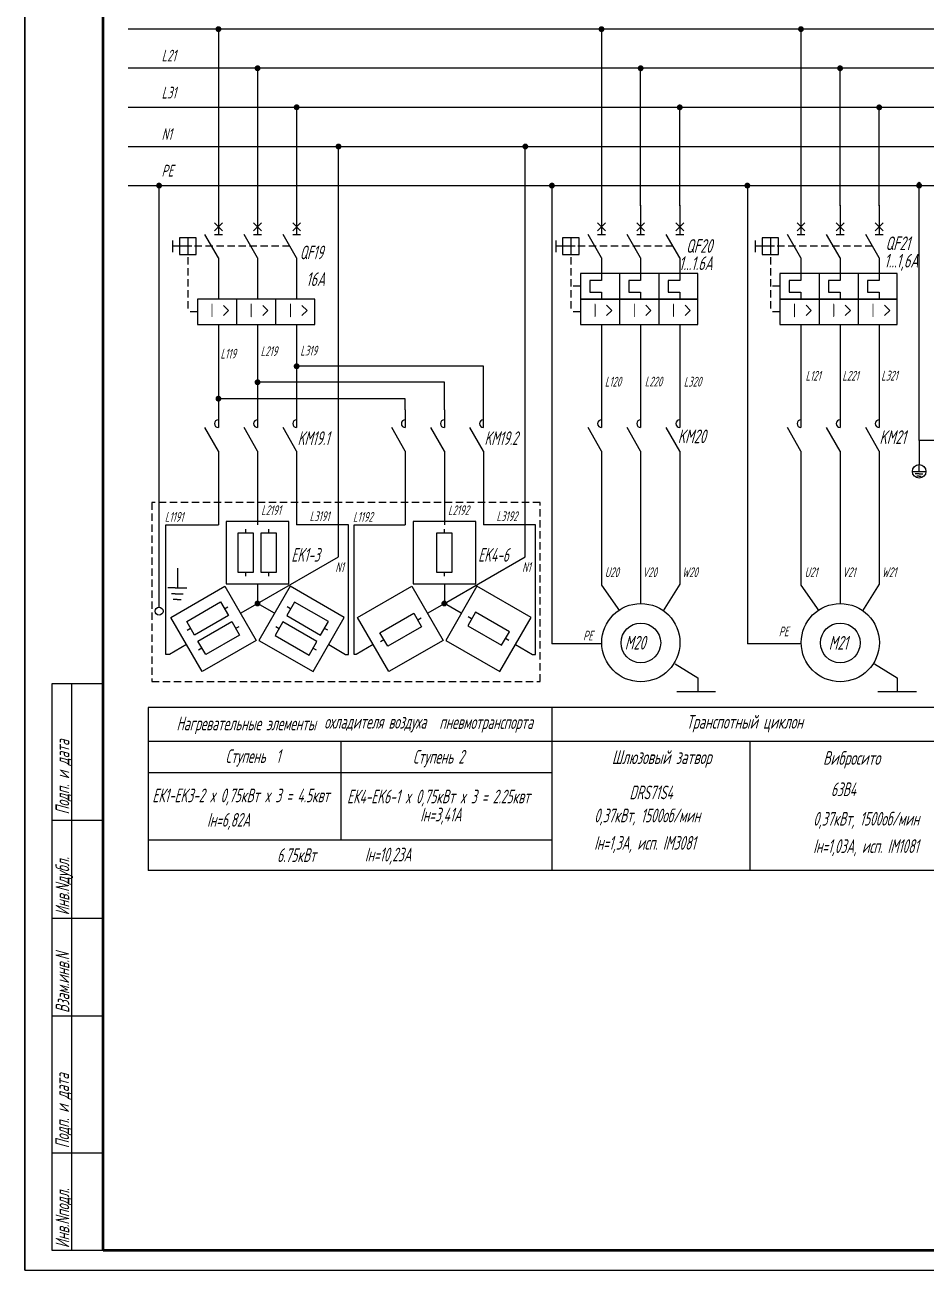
# Model space of a CAD drawing. Header units: millimetres. Extents: x 294 to 6216, y -3442 to 2720.
# Drawn here: x 308.2 to 538.6, y 215.3 to 533.6 of the extents above; entities that cross this region are included whole.
import ezdxf

# ---------------------------------------------------------------- set-up
doc = ezdxf.new("R2010")
doc.units = ezdxf.units.MM
doc.header["$LTSCALE"] = 15
doc.linetypes.add('HIDDEN2', pattern=[0.1875, 0.125, -0.0625])
doc.linetypes.add('K5LT_BASIC', pattern=[0])
doc.layers.add('0.35 TEXT', color=7, linetype='Continuous', lineweight=35)
doc.layers.add('LWT 0.6', color=7, linetype='Continuous', lineweight=50)
doc.layers.add('ШТРИХОВАЯ 2', color=7, linetype='HIDDEN2')
doc.styles.add('33', font='gost.shx', dxfattribs={"width": 0.75, "oblique": 15, "height": 2.5})
doc.styles.add('34', font='gost.shx', dxfattribs={"width": 0.75, "oblique": 15, "height": 3.5})

# ---------------------------------------------------------------- blocks, each defined once
blk = doc.blocks.new('Контактор 3 ф')
at = {"linetype": 'K5LT_BASIC'}
for p, q in [((0, 0), (0, -4.5)), ((10, 0), (10, -4.5)), ((20, 0), (20, -4.5)), ((0, -10.5), (-3.46, -4.5)), ((10, -10.5), (6.54, -4.5)), ((20, -10.5), (16.54, -4.5)), ((0, -10.5), (0, -15)), ((10, -10.5), (10, -15)), ((20, -10.5), (20, -15))]:
    blk.add_line(p, q, dxfattribs=at)
for centre in [(0, -3.5), (10, -3.5), (20, -3.5)]:
    blk.add_arc(centre, 1, 90, 270, dxfattribs=at)
blk = doc.blocks.new('QF+KK')
for p, q in [((0, 0), (0, -7.5)), ((10, 0), (10, -7.5)), ((20, 0), (20, -7.5)), ((-1, -6.54), (1, -4.54)), ((-1, -4.54), (1, -6.54)), ((9, -6.54), (11, -4.54)), ((9, -4.54), (11, -6.54)), ((19, -6.54), (21, -4.54)), ((19, -4.54), (21, -6.54)), ((-11.63, -11.98), (-11.63, -9.02)), ((-7.83, -8.38), (-7.83, -12.62)), ((0, -13.5), (-3.46, -7.5)), ((-1, -7.5), (1, -7.5)), ((10, -13.5), (6.54, -7.5)), ((9, -7.5), (11, -7.5)), ((20, -13.5), (16.54, -7.5)), ((19, -7.5), (21, -7.5)), ((-9.6, -10.5), (-11.63, -10.5)), ((-6.78, -10.5), (-9.95, -10.5)), ((0, -13.5), (0, -18)), ((10, -13.5), (10, -18)), ((20, -13.5), (20, -18)), ((0, -18), (0, -19.25)), ((4.62, -17.5), (4.62, -24)), ((10, -18), (10, -19.25)), ((14.62, -17.5), (14.62, -24)), ((20, -18), (20, -19.25)), ((0, -19.25), (-3, -19.25)), ((-3, -19.25), (-3, -22.25)), ((-3, -22.25), (0, -22.25)), ((0, -22.25), (0, -24)), ((10, -19.25), (7, -19.25)), ((7, -19.25), (7, -22.25)), ((7, -22.25), (10, -22.25)), ((10, -22.25), (10, -24)), ((20, -19.25), (17, -19.25)), ((17, -19.25), (17, -22.25)), ((17, -22.25), (20, -22.25)), ((20, -22.25), (20, -24)), ((4.62, -24), (4.62, -30.5)), ((14.62, -24), (14.62, -30.5)), ((1.29, -25.61), (2.6, -26.93)), ((2.6, -26.93), (1.29, -28.24)), ((11.31, -25.61), (12.63, -26.93)), ((12.63, -26.93), (11.31, -28.24)), ((21.37, -25.61), (22.68, -26.93)), ((22.68, -26.93), (21.37, -28.24)), ((0, -30.5), (0, -38)), ((10, -30.5), (10, -38)), ((20, -30.5), (20, -38))]:
    blk.add_line(p, q)
for points in [[(-9.95, -12.62), (-5.71, -12.62), (-5.71, -8.38), (-9.95, -8.38)], [(-5.38, -24), (24.62, -24), (24.62, -17.5), (-5.38, -17.5)], [(-5.38, -30.5), (24.62, -30.5), (24.62, -24), (-5.38, -24)]]:
    blk.add_lwpolyline(points, close=True)
at = {"layer": 'ШТРИХОВАЯ 2'}
for p, q in [((18.27, -10.5), (-7.83, -10.5)), ((-7.83, -10.5), (-7.83, -27.25)), ((-5.38, -20.75), (-7.83, -20.75)), ((-5.38, -27.25), (-7.83, -27.25))]:
    blk.add_line(p, q, dxfattribs=at)
at = {"layer": '0.35 TEXT', "style": '34', "width": 0.75}
for p in [(-2, -28.65), (8.03, -28.65), (18.08, -28.65)]:
    blk.add_text('I ', height=3.5, dxfattribs=at).set_placement(p)
blk = doc.blocks.new('UZIEMIENIE')
for p, q in [((0, 0), (4.85, 0)), ((2.43, 0), (2.43, 2.43)), ((2.43, -0.92), (1.05, -0.92)), ((2.43, -1.78), (1.64, -1.78)), ((2.43, -0.92), (3.8, -0.92)), ((2.43, -1.78), (3.21, -1.78))]:
    blk.add_line(p, q)
blk.add_circle((2.43, 0), 2.43)

msp = doc.modelspace()

# ---------------------------------------------------------------- linework, layer by layer
for p, q in [((308.213, 512.294, -0.02), (308.213, 809.294, -0.02)), ((308.213, 809.294, -0.02), (308.213, 215.294, -0.02)), ((308.213, 512.294, -0.02), (308.213, 809.294, -0.02)), ((308.213, 809.294, -0.02), (308.213, 215.294, -0.02)), ((1437.65, 532.549, -0.02), (334.576, 532.549, -0.02)), ((357.696, 532.549, -0.02), (357.696, 480.049, -0.02)), ((1547.638, 532.549, -0.02), (394.377, 532.549, -0.02)), ((506.648, 532.27, -0.02), (506.648, 487.549, -0.02)), ((1437.65, 522.549, -0.02), (334.576, 522.549, -0.02)), ((367.696, 522.549, -0.02), (367.696, 480.049, -0.02)), ((1547.638, 522.549, -0.02), (394.377, 522.549, -0.02)), ((516.648, 487.353, -0.02), (516.648, 522.353, -0.02)), ((1437.65, 512.549, -0.02), (334.576, 512.549, -0.02)), ((377.696, 512.549, -0.02), (377.696, 480.049, -0.02)), ((1547.638, 512.549, -0.02), (394.377, 512.549, -0.02)), ((308.213, 215.294, -0.02), (308.213, 512.294, -0.02)), ((526.648, 487.353, -0.02), (526.648, 512.353, -0.02)), ((334.576, 502.549, -0.02), (1437.65, 502.549, -0.02)), ((388.393, 397.664, -0.02), (388.393, 502.729, -0.02)), ((394.377, 502.549, -0.02), (1547.638, 502.549, -0.02)), ((436.165, 397.664, -0.02), (436.165, 502.729, -0.02)), ((334.576, 492.549, -0.02), (1435.401, 492.549, -0.02)), ((342.524, 384.751, -0.02), (342.524, 492.729, -0.02)), ((405.206, 492.549, -0.02), (1547.638, 492.549, -0.02)), ((536.851, 427.353, -0.02), (536.851, 492.924, -0.02)), ((356.696, 481.008, -0.02), (358.696, 483.008, -0.02)), ((356.696, 483.008, -0.02), (358.696, 481.008, -0.02)), ((366.696, 481.008, -0.02), (368.696, 483.008, -0.02)), ((366.696, 483.008, -0.02), (368.696, 481.008, -0.02)), ((376.696, 481.008, -0.02), (378.696, 483.008, -0.02)), ((376.696, 483.008, -0.02), (378.696, 481.008, -0.02)), ((346.062, 475.567, -0.02), (346.062, 478.531, -0.02)), ((349.866, 479.168, -0.02), (349.866, 474.93, -0.02)), ((357.696, 474.049, -0.02), (354.236, 480.049, -0.02)), ((356.696, 480.049, -0.02), (358.696, 480.049, -0.02)), ((367.696, 474.049, -0.02), (364.236, 480.049, -0.02)), ((366.696, 480.049, -0.02), (368.696, 480.049, -0.02)), ((377.696, 474.049, -0.02), (374.236, 480.049, -0.02)), ((376.696, 480.049, -0.02), (378.696, 480.049, -0.02)), ((348.1, 477.049, -0.02), (346.062, 477.049, -0.02)), ((350.921, 477.049, -0.02), (347.747, 477.049, -0.02)), ((357.696, 474.049, -0.02), (357.696, 463.549, -0.02)), ((367.696, 474.049, -0.02), (367.696, 463.549, -0.02)), ((377.696, 474.049, -0.02), (377.696, 463.549, -0.02)), ((358.983, 461.937, -0.02), (360.298, 460.623, -0.02)), ((362.319, 463.549, -0.02), (362.319, 457.049, -0.02)), ((369.008, 461.937, -0.02), (370.322, 460.623, -0.02)), ((372.319, 463.549, -0.02), (372.319, 457.049, -0.02)), ((379.061, 461.937, -0.02), (380.376, 460.623, -0.02)), ((360.298, 460.623, -0.02), (358.983, 459.309, -0.02)), ((370.322, 460.623, -0.02), (369.008, 459.309, -0.02)), ((380.376, 460.623, -0.02), (379.061, 459.309, -0.02)), ((357.696, 457.049, -0.02), (357.696, 434.645, -0.02)), ((367.696, 457.049, -0.02), (367.696, 434.647, -0.02)), ((377.696, 457.049, -0.02), (377.696, 430.689, -0.02)), ((455.653, 449.549, -0.02), (455.653, 435.189, -0.02)), ((465.653, 449.549, -0.02), (465.653, 435.189, -0.02)), ((475.653, 449.549, -0.02), (475.653, 435.189, -0.02)), ((506.648, 449.549, -0.02), (506.648, 435.189, -0.02)), ((516.648, 449.549, -0.02), (516.648, 435.189, -0.02)), ((526.648, 449.549, -0.02), (526.648, 435.189, -0.02)), ((425.467, 446.355, -0.02), (377.696, 446.355, -0.02)), ((425.467, 430.689, -0.02), (425.467, 446.355, -0.02)), ((415.467, 442.273, -0.02), (367.696, 442.273, -0.02)), ((415.467, 435.189, -0.02), (415.467, 442.273, -0.02)), ((405.467, 438.074, -0.02), (357.696, 438.074, -0.02)), ((405.467, 435.189, -0.02), (405.467, 438.074, -0.02)), ((543.097, 427.353, -0.02), (536.851, 427.353, -0.02)), ((475.653, 420.225, -0.02), (475.653, 413.689, -0.02)), ((526.648, 420.225, -0.02), (526.648, 390.693, -0.02)), ((455.653, 420.189, -0.02), (455.653, 413.689, -0.02)), ((465.653, 420.195, -0.02), (465.653, 413.689, -0.02)), ((506.648, 420.189, -0.02), (506.648, 390.423, -0.02)), ((516.648, 420.195, -0.02), (516.648, 385.522, -0.02)), ((455.653, 413.689, -0.02), (455.653, 390.423, -0.02)), ((465.653, 413.689, -0.02), (465.653, 385.522, -0.02)), ((475.653, 413.689, -0.02), (475.653, 390.693, -0.02)), ((344.265, 372.715, -0.02), (344.265, 405.808, -0.02)), ((344.265, 405.808, -0.02), (357.696, 405.808, -0.02)), ((375.696, 406.715, -0.02), (359.696, 406.715, -0.02)), ((359.696, 406.715, -0.02), (359.696, 390.715, -0.02)), ((364.67, 403.715, -0.02), (364.67, 404.715, -0.02)), ((367.696, 406.715, -0.02), (367.696, 405.808, -0.02)), ((370.555, 403.715, -0.02), (370.555, 404.715, -0.02)), ((375.696, 390.715, -0.02), (375.696, 406.715, -0.02)), ((390.94, 405.808, -0.02), (377.696, 405.808, -0.02)), ((390.94, 372.715, -0.02), (390.94, 405.808, -0.02)), ((392.386, 372.715, -0.02), (392.386, 405.808, -0.02)), ((392.386, 405.808, -0.02), (405.467, 405.808, -0.02)), ((423.467, 406.715, -0.02), (407.467, 406.715, -0.02)), ((407.467, 406.715, -0.02), (407.467, 390.715, -0.02)), ((415.467, 406.715, -0.02), (415.467, 405.808, -0.02)), ((415.467, 403.715, -0.02), (415.467, 404.715, -0.02)), ((423.467, 390.715, -0.02), (423.467, 406.715, -0.02)), ((438.779, 405.808, -0.02), (425.467, 405.808, -0.02)), ((438.779, 372.715, -0.02), (438.779, 405.808, -0.02)), ((366.67, 403.715, -0.02), (362.67, 403.715, -0.02)), ((362.67, 403.715, -0.02), (362.67, 393.715, -0.02)), ((366.67, 393.715, -0.02), (366.67, 403.715, -0.02)), ((372.555, 403.715, -0.02), (368.555, 403.715, -0.02)), ((368.555, 403.715, -0.02), (368.555, 393.715, -0.02)), ((372.555, 393.715, -0.02), (372.555, 403.715, -0.02)), ((417.467, 403.715, -0.02), (413.467, 403.715, -0.02)), ((413.467, 403.715, -0.02), (413.467, 393.715, -0.02)), ((417.467, 393.715, -0.02), (417.467, 403.715, -0.02)), ((367.696, 385.715, -0.02), (388.393, 397.664, -0.02)), ((415.467, 385.715, -0.02), (436.165, 397.664, -0.02)), ((347.203, 394.714, -0.02), (347.203, 389.714, -0.02)), ((362.67, 393.715, -0.02), (366.67, 393.715, -0.02)), ((364.67, 392.715, -0.02), (364.67, 393.715, -0.02)), ((368.555, 393.715, -0.02), (372.555, 393.715, -0.02)), ((370.555, 392.715, -0.02), (370.555, 393.715, -0.02)), ((413.467, 393.715, -0.02), (417.467, 393.715, -0.02)), ((415.467, 392.715, -0.02), (415.467, 393.715, -0.02)), ((346.65, 389.714, -0.02), (344.736, 389.714, -0.02)), ((345.509, 382.143, -0.02), (359.366, 390.143, -0.02)), ((346.65, 389.714, -0.02), (349.65, 389.714, -0.02)), ((359.366, 390.143, -0.02), (367.366, 376.287, -0.02)), ((359.696, 390.715, -0.02), (375.696, 390.715, -0.02)), ((367.696, 390.715, -0.02), (367.696, 385.715, -0.02)), ((376.026, 390.143, -0.02), (368.026, 376.287, -0.02)), ((389.882, 382.143, -0.02), (376.026, 390.143, -0.02)), ((393.281, 382.143, -0.02), (407.137, 390.143, -0.02)), ((407.137, 390.143, -0.02), (415.137, 376.287, -0.02)), ((407.467, 390.715, -0.02), (423.467, 390.715, -0.02)), ((415.467, 390.715, -0.02), (415.467, 385.715, -0.02)), ((423.797, 390.143, -0.02), (415.797, 376.287, -0.02)), ((437.654, 382.143, -0.02), (423.797, 390.143, -0.02)), ((455.653, 390.423, -0.02), (460.235, 383.811, -0.02)), ((475.653, 390.693, -0.02), (471.401, 383.824, -0.02)), ((506.648, 390.423, -0.02), (511.23, 383.811, -0.02)), ((526.648, 390.693, -0.02), (522.397, 383.824, -0.02)), ((346.65, 388.214, -0.02), (345.736, 388.214, -0.02)), ((347.15, 386.714, -0.02), (346.15, 386.714, -0.02)), ((346.65, 388.214, -0.02), (348.65, 388.214, -0.02)), ((347.15, 386.714, -0.02), (348.15, 386.714, -0.02)), ((349.575, 381.101, -0.02), (358.235, 386.101, -0.02)), ((358.235, 386.101, -0.02), (360.235, 382.637, -0.02)), ((363.366, 383.215, -0.02), (367.696, 385.715, -0.02)), ((372.026, 383.215, -0.02), (367.696, 385.715, -0.02)), ((377.151, 386.091, -0.02), (375.151, 382.627, -0.02)), ((385.811, 381.091, -0.02), (377.151, 386.091, -0.02)), ((411.137, 383.215, -0.02), (415.467, 385.715, -0.02)), ((419.797, 383.215, -0.02), (415.467, 385.715, -0.02)), ((353.509, 368.287, -0.02), (345.509, 382.143, -0.02)), ((360.235, 382.637, -0.02), (351.575, 377.637, -0.02)), ((359.235, 384.369, -0.02), (360.101, 384.869, -0.02)), ((375.151, 382.627, -0.02), (383.811, 377.627, -0.02)), ((376.151, 384.359, -0.02), (375.285, 384.859, -0.02)), ((381.882, 368.287, -0.02), (389.882, 382.143, -0.02)), ((401.281, 368.287, -0.02), (393.281, 382.143, -0.02)), ((398.999, 378.239, -0.02), (407.659, 383.239, -0.02)), ((407.659, 383.239, -0.02), (409.659, 379.774, -0.02)), ((408.659, 381.507, -0.02), (409.525, 382.007, -0.02)), ((423.427, 383.501, -0.02), (421.427, 380.037, -0.02)), ((422.427, 381.769, -0.02), (421.561, 382.269, -0.02)), ((432.087, 378.501, -0.02), (423.427, 383.501, -0.02)), ((429.654, 368.287, -0.02), (437.654, 382.143, -0.02)), ((351.575, 377.637, -0.02), (349.575, 381.101, -0.02)), ((349.709, 378.869, -0.02), (350.575, 379.369, -0.02)), ((352.461, 376.103, -0.02), (361.121, 381.103, -0.02)), ((361.121, 381.103, -0.02), (363.121, 377.639, -0.02)), ((362.121, 379.371, -0.02), (362.987, 379.871, -0.02)), ((374.203, 380.984, -0.02), (372.203, 377.52, -0.02)), ((373.203, 379.252, -0.02), (372.337, 379.752, -0.02)), ((382.863, 375.984, -0.02), (374.203, 380.984, -0.02)), ((383.811, 377.627, -0.02), (385.811, 381.091, -0.02)), ((385.677, 378.859, -0.02), (384.811, 379.359, -0.02)), ((409.659, 379.774, -0.02), (400.999, 374.774, -0.02)), ((421.427, 380.037, -0.02), (430.087, 375.037, -0.02)), ((354.461, 372.639, -0.02), (352.461, 376.103, -0.02)), ((367.366, 376.287, -0.02), (353.509, 368.287, -0.02)), ((363.121, 377.639, -0.02), (354.461, 372.639, -0.02)), ((368.026, 376.287, -0.02), (381.882, 368.287, -0.02)), ((372.203, 377.52, -0.02), (380.863, 372.52, -0.02)), ((380.863, 372.52, -0.02), (382.863, 375.984, -0.02)), ((400.999, 374.774, -0.02), (398.999, 378.239, -0.02)), ((399.133, 376.007, -0.02), (399.999, 376.507, -0.02)), ((415.137, 376.287, -0.02), (401.281, 368.287, -0.02)), ((415.797, 376.287, -0.02), (429.654, 368.287, -0.02)), ((430.087, 375.037, -0.02), (432.087, 378.501, -0.02)), ((431.953, 376.269, -0.02), (431.087, 376.769, -0.02)), ((345.179, 372.715, -0.02), (344.265, 372.715, -0.02)), ((349.509, 375.215, -0.02), (345.179, 372.715, -0.02)), ((352.595, 373.871, -0.02), (353.461, 374.371, -0.02)), ((382.729, 373.752, -0.02), (381.863, 374.252, -0.02)), ((385.882, 375.215, -0.02), (390.213, 372.715, -0.02)), ((390.213, 372.715, -0.02), (390.94, 372.715, -0.02)), ((392.951, 372.715, -0.02), (392.386, 372.715, -0.02)), ((397.281, 375.215, -0.02), (392.951, 372.715, -0.02)), ((433.654, 375.215, -0.02), (437.984, 372.715, -0.02)), ((437.984, 372.715, -0.02), (438.779, 372.715, -0.02)), ((315.213, 220.294, -0.02), (315.213, 365.294, -0.02)), ((315.213, 365.294, -0.02), (328.213, 365.294, -0.02)), ((320.213, 220.294, -0.02), (320.213, 365.294, -0.02)), ((1225.92, 359.112, -0.02), (339.705, 359.112, -0.02)), ((339.705, 359.112, -0.02), (339.705, 317.449, -0.02)), ((442.911, 359.112, -0.02), (442.911, 317.449, -0.02)), ((339.705, 350.485, -0.02), (545.274, 350.485, -0.02)), ((388.97, 350.485, -0.02), (388.97, 325.278, -0.02)), ((493.558, 350.485, -0.02), (493.558, 317.449, -0.02)), ((339.705, 342.52, -0.02), (442.911, 342.52, -0.02)), ((315.213, 330.294, -0.02), (328.213, 330.294, -0.02)), ((339.705, 325.278, -0.02), (442.911, 325.278, -0.02)), ((1225.92, 317.449, -0.02), (339.705, 317.449, -0.02)), ((315.213, 305.294, -0.02), (328.213, 305.294, -0.02)), ((315.213, 280.294, -0.02), (328.213, 280.294, -0.02)), ((315.213, 245.294, -0.02), (328.213, 245.294, -0.02)), ((328.213, 220.294, -0.02), (315.213, 220.294, -0.02)), ((308.213, 215.294, -0.02), (1569.213, 215.294, -0.02))]:
    msp.add_line(p, q)
at = {"color": 5}
for p, q in [((455.653, 532.27, -0.02), (455.653, 487.549, -0.02)), ((465.653, 487.354, -0.02), (465.653, 522.354, -0.02)), ((475.653, 487.354, -0.02), (475.653, 512.354, -0.02))]:
    msp.add_line(p, q, dxfattribs=at)
at = {"linetype": 'Continuous'}
for p, q in [((442.958, 492.549, -0.02), (442.958, 375.411, -0.02)), ((492.935, 492.549, -0.02), (492.935, 375.411, -0.02)), ((455.713, 375.411, -0.02), (442.958, 375.411, -0.02)), ((506.597, 375.411, -0.02), (492.935, 375.411, -0.02)), ((474.483, 370.251, -0.02), (480.238, 366.737, -0.02)), ((525.478, 370.25, -0.02), (531.234, 366.736, -0.02)), ((480.238, 366.737, -0.02), (480.238, 363.223, -0.02)), ((531.234, 366.736, -0.02), (531.234, 363.223, -0.02)), ((474.894, 363.223, -0.02), (484.76, 363.223, -0.02)), ((526.3, 363.223, -0.02), (536.167, 363.223, -0.02))]:
    msp.add_line(p, q, dxfattribs=at)
at = {"linetype": 'K5LT_BASIC'}
for p, q in [((357.696, 435.189, -0.02), (357.696, 430.689, -0.02)), ((367.696, 435.189, -0.02), (367.696, 430.689, -0.02)), ((405.467, 435.189, -0.02), (405.467, 430.689, -0.02)), ((415.467, 435.189, -0.02), (415.467, 430.689, -0.02)), ((357.696, 424.689, -0.02), (354.236, 430.689, -0.02)), ((367.696, 424.689, -0.02), (364.236, 430.689, -0.02)), ((377.696, 424.689, -0.02), (374.236, 430.689, -0.02)), ((405.467, 424.689, -0.02), (402.007, 430.689, -0.02)), ((415.467, 424.689, -0.02), (412.007, 430.689, -0.02)), ((425.467, 424.689, -0.02), (422.007, 430.689, -0.02)), ((357.696, 424.689, -0.02), (357.696, 405.808, -0.02)), ((367.696, 424.689, -0.02), (367.696, 405.808, -0.02)), ((377.696, 424.689, -0.02), (377.696, 405.808, -0.02)), ((405.467, 424.689, -0.02), (405.467, 405.808, -0.02)), ((415.467, 424.689, -0.02), (415.467, 405.808, -0.02)), ((425.467, 424.689, -0.02), (425.467, 405.808, -0.02))]:
    msp.add_line(p, q, dxfattribs=at)
at = {"lineweight": 25}
msp.add_line((536.851, 427.353, -0.02), (536.851, 421.214, -0.02), dxfattribs=at)
at = {"linetype": 'HIDDEN2'}
for p, q in [((439.952, 411.521, -0.02), (340.667, 411.521, -0.02)), ((340.667, 411.521, -0.02), (340.667, 365.806, -0.02)), ((439.952, 365.806, -0.02), (439.952, 411.521, -0.02)), ((340.667, 365.806, -0.02), (439.952, 365.806, -0.02))]:
    msp.add_line(p, q, dxfattribs=at)
at = {"const_width": 0.75, "elevation": -0.02}
for points in [[(357.321, 532.549, 1), (358.071, 532.549, 1)], [(506.267, 532.549, 1), (507.017, 532.549, 1)], [(367.322, 522.549, 1), (368.072, 522.549, 1)], [(516.273, 522.549, 1), (517.023, 522.549, 1)], [(377.319, 512.567, 1), (378.069, 512.567, 1)], [(526.273, 512.549, 1), (527.023, 512.549, 1)], [(388.018, 502.549, 1), (388.768, 502.549, 1)], [(435.79, 502.549, 1), (436.54, 502.549, 1)], [(442.583, 492.549, 1), (443.333, 492.549, 1)], [(492.56, 492.549, 1), (493.31, 492.549, 1)], [(536.476, 492.549, 1), (537.226, 492.549, 1)], [(377.321, 446.355, 1), (378.071, 446.355, 1)], [(367.321, 442.273, 1), (368.071, 442.273, 1)], [(357.321, 438.074, 1), (358.071, 438.074, 1)], [(367.308, 385.715, 1), (368.058, 385.715, 1)], [(415.079, 385.715, 1), (415.829, 385.715, 1)]]:
    msp.add_lwpolyline(points, format="xyb", close=True, dxfattribs=at)
at = {"color": 5, "const_width": 0.75, "elevation": -0.02}
for points in [[(455.271, 532.549, 1), (456.021, 532.549, 1)], [(465.278, 522.549, 1), (466.028, 522.549, 1)], [(475.278, 512.549, 1), (476.028, 512.549, 1)]]:
    msp.add_lwpolyline(points, format="xyb", close=True, dxfattribs=at)
at = {"elevation": -0.02}
for points in [[(347.747, 474.93), (351.984, 474.93), (351.984, 479.168), (347.747, 479.168)], [(352.319, 457.049), (382.319, 457.049), (382.319, 463.549), (352.319, 463.549)]]:
    msp.add_lwpolyline(points, close=True, dxfattribs=at)
for centre, radius in [((465.705, 375.703, -0.02), 9.996), ((516.7, 375.703, -0.02), 9.996), ((342.524, 383.751, -0.02), 1), ((465.705, 375.628, -0.02), 5.073), ((516.7, 375.628, -0.02), 5.073)]:
    msp.add_circle(centre, radius)
at = {"color": 5}
for centre, start, end in [((455.653, 532.369, -0.02), 0, 180), ((455.653, 532.369, -0.02), 180, 0), ((465.719, 522.369, -0.02), 0, 180), ((465.719, 522.369, -0.02), 180, 0), ((475.785, 512.369, -0.02), 0, 180), ((475.785, 512.369, -0.02), 180, 0)]:
    msp.add_arc(centre, 0.375, start, end, dxfattribs=at)
for centre, start, end in [((506.648, 532.369, -0.02), 0, 180), ((506.648, 532.369, -0.02), 180, 0), ((516.714, 522.369, -0.02), 0, 180), ((516.714, 522.369, -0.02), 180, 0), ((377.762, 512.369, -0.02), 0, 180), ((526.78, 512.369, -0.02), 0, 180), ((377.762, 512.369, -0.02), 180, 0), ((526.78, 512.369, -0.02), 180, 0), ((536.851, 492.924, -0.02), 0, 180), ((536.851, 492.924, -0.02), 180, 0), ((367.696, 385.715, -0.02), 0, 180), ((367.696, 385.715, -0.02), 180, 0), ((415.467, 385.715, -0.02), 0, 180), ((415.467, 385.715, -0.02), 180, 0)]:
    msp.add_arc(centre, 0.375, start, end)
at = {"linetype": 'K5LT_BASIC'}
for centre in [(357.696, 431.689, -0.02), (367.696, 431.689, -0.02), (377.696, 431.689, -0.02), (405.467, 431.689, -0.02), (415.467, 431.689, -0.02), (425.467, 431.689, -0.02)]:
    msp.add_arc(centre, 1, 90, 270, dxfattribs=at)
at = {"layer": '0.35 TEXT', "const_width": 0.75, "elevation": -0.02}
msp.add_lwpolyline([(342.149, 492.549, 1), (342.899, 492.549, 1)], format="xyb", close=True, dxfattribs=at)
at = {"layer": 'LWT 0.6'}
for p, q in [((328.213, 220.294, -0.02), (328.213, 804.294, -0.02)), ((1564.213, 220.294, -0.02), (328.213, 220.294, -0.02))]:
    msp.add_line(p, q, dxfattribs=at)
at = {"layer": 'ШТРИХОВАЯ 2'}
for p, q in [((375.966, 477.049, -0.02), (349.866, 477.049, -0.02)), ((349.866, 477.049, -0.02), (349.866, 460.299, -0.02)), ((352.319, 460.299, -0.02), (349.866, 460.299, -0.02))]:
    msp.add_line(p, q, dxfattribs=at)

# ---------------------------------------------------------------- block references
for name, p in [('QF+KK', (455.653, 487.549, -0.02)), ('QF+KK', (506.648, 487.549, -0.02)), ('Контактор 3 ф', (455.653, 435.189, -0.02)), ('Контактор 3 ф', (506.648, 435.189, -0.02))]:
    msp.add_blockref(name, p)
at = {"xscale": 0.711002539814217, "yscale": 0.711002539817855, "zscale": 0.7110025398181037}
msp.add_blockref('UZIEMIENIE', (535.126, 419.49, -0.02), dxfattribs=at)

# ---------------------------------------------------------------- texts
at = {"layer": '0.35 TEXT', "oblique": 15}
for s, height, style, width, p in [('L21', 3, '33', 0.8, (343.16, 524.285, -0.02)), ('L31', 3, '33', 0.8, (343.16, 514.815, -0.02)), ('N1', 3, '33', 0.8, (343.16, 504.215, -0.02)), ('PE', 3, '33', 0.8, (343.16, 494.861, -0.02)), ('QF20', 3.5, '34', 0.8, (477.256, 475.36, -0.02)), ('QF21', 3.5, '34', 0.8, (528.251, 476.043, -0.02)), ('QF19', 3.5, '34', 0.75, (378.486, 473.709, -0.02)), ('1...1.6A', 3.5, '34', 0.8, (475.451, 470.963, -0.02)), ('1...1,6A', 3.5, '34', 0.8, (527.933, 471.605, -0.02)), ('16A', 3.5, '34', 0.8, (380.122, 466.88, -0.02)), ('L119', 2.5, '33', 0.8, (358.226, 448.331, -0.02)), ('L219', 2.5, '33', 0.8, (368.489, 448.958, -0.02)), ('L319', 2.5, '33', 0.8, (378.625, 449.106, -0.02)), ('L120', 2.5, '33', 0.8, (456.488, 441.17, -0.02)), ('L220', 2.5, '33', 0.8, (466.693, 441.19, -0.02)), ('L320', 2.5, '33', 0.8, (476.669, 441.174, -0.02)), ('L121', 2.5, '33', 0.8, (507.803, 442.678, -0.02)), ('L221', 2.5, '33', 0.8, (517.216, 442.693, -0.02)), ('L321', 2.5, '33', 0.8, (527.15, 442.71, -0.02)), ('KM20', 3.5, '34', 0.8, (475.146, 426.693, -0.02)), ('KM21', 3.5, '34', 0.8, (526.703, 426.482, -0.02)), ('KM19.1', 3.5, '34', 0.75, (377.938, 426.219, -0.02)), ('KM19.2', 3.5, '34', 0.75, (425.709, 426.219, -0.02)), ('L2191', 2.5, '33', 0.8, (368.62, 408.298, -0.02)), ('L2192', 2.5, '33', 0.8, (416.391, 408.298, -0.02)), ('L1191', 2.5, '33', 0.8, (343.977, 406.594, -0.02)), ('L3191', 2.5, '33', 0.8, (381.004, 406.769, -0.02)), ('L1192', 2.5, '33', 0.8, (392.098, 406.594, -0.02)), ('L3192', 2.5, '33', 0.8, (428.775, 406.769, -0.02)), ('EK1-3', 3.5, '34', 0.75, (376.336, 396.397, -0.02)), ('EK4-6', 3.5, '34', 0.75, (424.107, 396.397, -0.02)), ('N1', 2.5, '33', 0.8, (387.569, 393.753, -0.02)), ('N1', 2.5, '33', 0.8, (435.34, 393.753, -0.02)), ('U20', 2.5, '33', 0.8, (456.488, 392.45, -0.02)), ('V20', 2.5, '33', 0.8, (466.137, 392.45, -0.02)), ('W20', 2.5, '33', 0.8, (476.246, 392.45, -0.02)), ('U21', 2.5, '33', 0.8, (507.555, 392.45, -0.02)), ('V21', 2.5, '33', 0.8, (517.205, 392.45, -0.02)), ('W21', 2.5, '33', 0.8, (527.314, 392.45, -0.02)), ('PE', 2.5, '33', 0.8, (500.973, 377.312, -0.02)), ('PE', 2.5, '33', 0.8, (450.936, 376.251, -0.02)), ('M20', 3.5, '34', 0.8, (461.595, 373.944, -0.02)), ('M21', 3.5, '34', 0.8, (513.74, 373.902, -0.02)), ('Нагревательные элементы ', 3.5, '34', 0.75, (346.975, 353.285, -0.02)), ('охладителя воздуха', 3.5, '34', 0.75, (384.752, 353.722, -0.02)), ('Транспотный циклон', 3.5, '34', 0.793512, (477.372, 353.722, -0.02)), ('пневмотранспорта', 3.5, '34', 0.75, (414.165, 353.628, -0.02)), ('Ступень  1', 3.5, '34', 0.75, (359.507, 344.95)), ('Ступень 2', 3.5, '34', 0.75, (407.437, 344.784)), ('Шлюзовый затвор', 3.5, '34', 0.8, (458.292, 344.664, -0.02)), ('Вибросито ', 3.5, '34', 0.8, (512.284, 344.466, -0.02)), ('ЕК1-EK3-2 x 0,75кВт x 3 = 4.5квт', 3.5, '34', 0.75, (340.789, 334.901, -0.02)), ('ЕК4-EK6-1 x 0,75кВт x 3 = 2.25квт', 3.5, '34', 0.75, (390.57, 334.616, -0.02)), ('63В4', 3.5, '34', 0.75, (514.303, 336.457, -0.02)), ('Iн=6,82А', 3.5, '34', 0.75, (354.793, 328.661, -0.02)), ('Iн=3,41А', 3.5, '34', 0.75, (409.3, 329.995, -0.02)), ('0,37кВт, 1500об/мин', 3.5, '34', 0.75, (453.781, 329.767)), ('0,37кВт, 1500об/мин', 3.5, '34', 0.75, (509.779, 328.929, -0.02)), ('Iн=1,3А, исп. IM3081', 3.5, '34', 0.75, (453.781, 322.767)), ('Iн=1,03А, исп. IM1081', 3.5, '34', 0.75, (509.779, 321.929, -0.02)), ('6.75кВт ', 3.5, '34', 0.75, (372.683, 319.621, -0.02)), ('Iн=10,23А', 3.5, '34', 0.75, (395.149, 319.777, -0.02))]:
    msp.add_text(s, height=height, dxfattribs=dict(at, style=style, width=width)).set_placement(p)
at = {"layer": '0.35 TEXT', "style": '34', "width": 0.75}
for p in [(355.699, 458.903, -0.02), (365.724, 458.903, -0.02), (375.777, 458.903, -0.02)]:
    msp.add_text('I ', height=3.5, dxfattribs=at).set_placement(p)
at = {"layer": '0.35 TEXT', "style": '34', "oblique": 15, "width": 0.8}
for s, p in [('Подп. и дата', (319.556, 331.767, -0.02)), ('Инв.Nдубл.', (319.556, 306.006, -0.02)), ('Взам.инв.N', (319.556, 281.026, -0.02)), ('Подп. и дата', (319.502, 246.449, -0.02)), ('Инв.Nподл.', (319.556, 220.918, -0.02))]:
    msp.add_text(s, height=3.5, rotation=90, dxfattribs=at).set_placement(p)
at = {"layer": '0.35 TEXT', "insert": (462.783, 339.164), "char_height": 3.5, "width": 23.275, "attachment_point": 1, "style": '34'}
msp.add_mtext('DRS71S4', dxfattribs=at)

doc.saveas('drawing.dxf')
